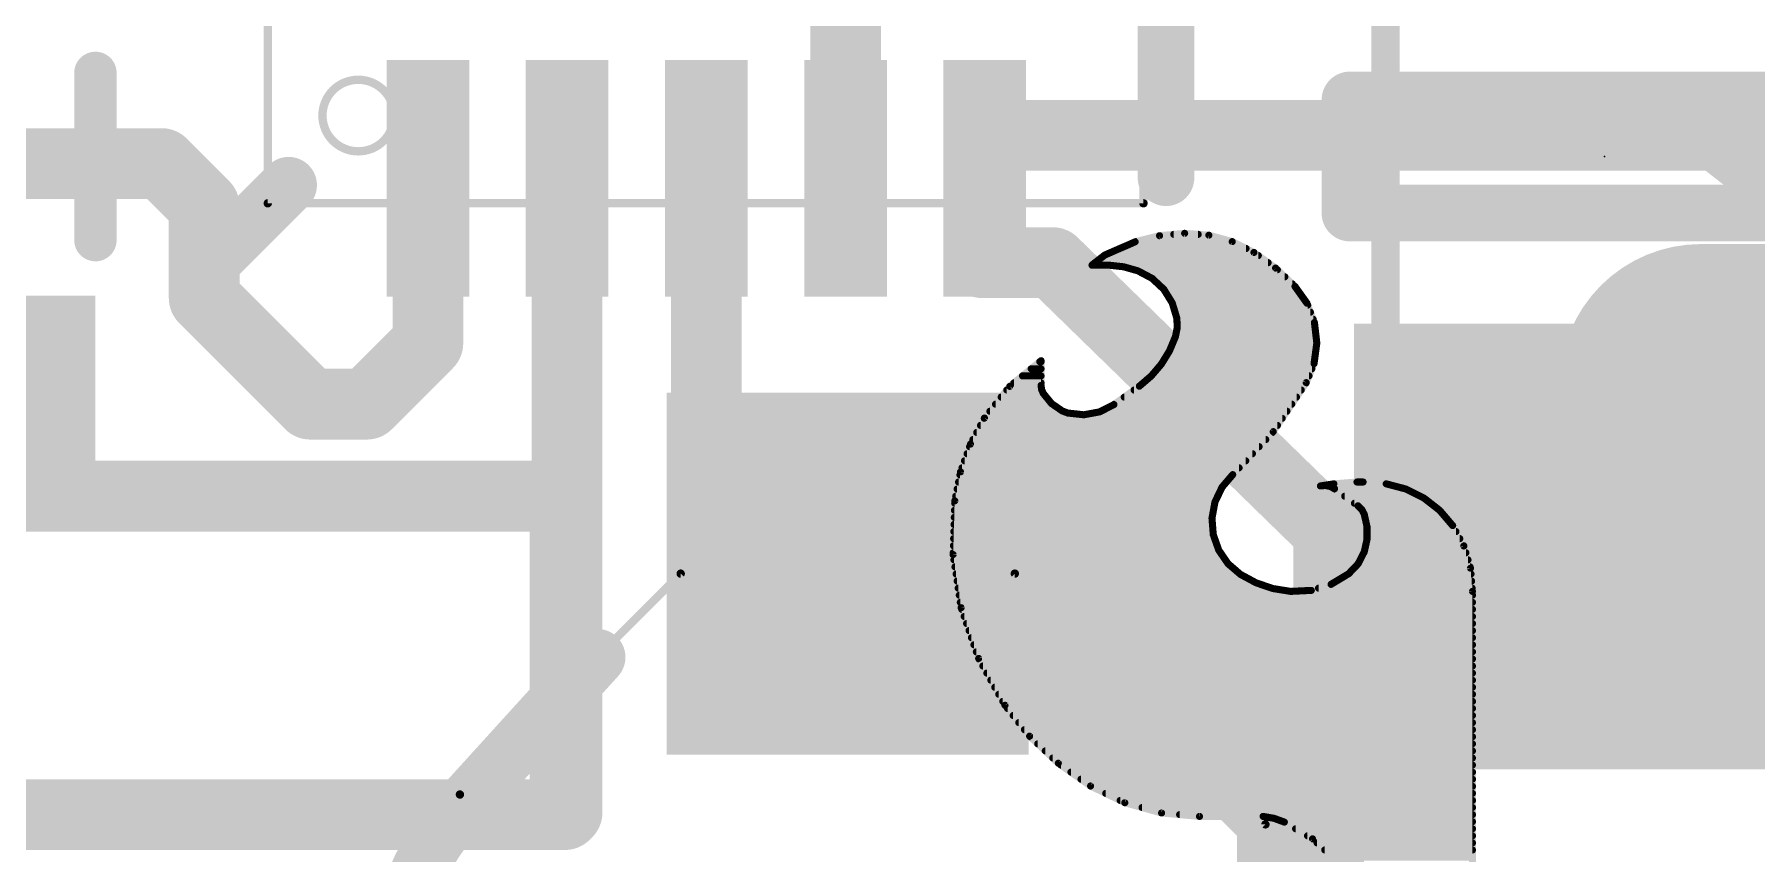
# Model space of a CAD drawing. Extents: x -0.1 to 26.8, y -8.9 to 12.8.
# Drawn here: x 6.98 to 13.17, y 3.67 to 6.61 of the extents above; entities that cross this region are included whole.
import ezdxf

# ---------------------------------------------------------------- set-up
doc = ezdxf.new("R2010")
doc.units = 0
for name, color, linetype in [('1', 12, 'CONTINUOUS'), ('21', 41, 'CONTINUOUS'), ('22', 40, 'CONTINUOUS'), ('23', 53, 'CONTINUOUS'), ('51', 53, 'CONTINUOUS')]:
    doc.layers.add(name, color=color, linetype=linetype)

# ---------------------------------------------------------------- blocks, each defined once
blk = doc.blocks.new('RECT')
blk.add_solid([(-0.5, -0.5), (0.5, -0.5), (-0.5, 0.5), (0.5, 0.5)])

msp = doc.modelspace()

# ---------------------------------------------------------------- linework, layer by layer
at = {"layer": '1'}
for points, const_width in [([(9.898, 6.0942), (9.898, 7.358)], 0.254), ([(10.5156, 6.2484), (10.3886, 6.2992)], 0.254), ([(10.3886, 6.2992), (10.3886, 5.7912)], 0.254), ([(13.0302, 6.2484), (10.5156, 6.2484)], 0.254), ([(13.716, 5.715), (13.0302, 6.2484)], 0.254), ([(7.4422, 6.1468), (5.0156, 6.1468)], 0.254), ([(7.5946, 5.9944), (7.4422, 6.1468)], 0.254), ([(8.398, 6.0942), (8.398, 5.5024)], 0.254), ([(8.898, 3.818), (8.898, 6.0942)], 0.254), ([(9.398, 5.1576), (9.398, 6.0942)], 0.254), ([(7.5946, 5.6642), (7.5946, 5.9944)], 0.254), ([(10.3886, 5.7912), (10.6426, 5.7912)], 0.254), ([(10.6426, 5.7912), (11.6332, 4.826)], 0.254), ([(16.51, 5.35), (12.97, 5.35)], 1.016), ([(7.9756, 5.2832), (7.5946, 5.6642)], 0.254), ([(8.398, 5.5024), (8.1788, 5.2832)], 0.254), ([(12.97, 5.35), (12.7, 5.08)], 0.254), ([(8.1788, 5.2832), (7.9756, 5.2832)], 0.254), ([(9.4234, 5.1576), (9.398, 5.1576)], 0.254), ([(9.906, 4.675), (9.4234, 5.1576)], 0.254), ([(0, 4.953), (8.89, 4.953)], 0.254), ([(8.89, 4.953), (8.89, 3.81)], 0.254), ([(11.6332, 4.826), (11.6332, 3.5052)], 0.254), ([(8.89, 3.81), (0, 3.81)], 0.254), ([(7.1852, 3.81), (8.89, 3.81)], 0.254), ([(8.89, 3.81), (8.898, 3.818)], 0.254)]:
    msp.add_lwpolyline(points, dxfattribs=dict(at, const_width=const_width))
for points, const_width in [([(10.4122, 6.3582, 1), (10.365, 6.2402)], 0.127), ([(10.4521, 6.2992, 1), (10.3251, 6.2992)], 0.127), ([(10.5156, 6.3119, 1), (10.5156, 6.1849)], 0.127), ([(10.492, 6.1894, 1), (10.5392, 6.3074)], 0.127), ([(13.0692, 6.2985, 1), (12.9912, 6.1983)], 0.127), ([(13.0302, 6.1849, 1), (13.0302, 6.3119)], 0.127), ([(7.4871, 6.1917, 1), (7.3973, 6.1019)], 0.127), ([(7.4422, 6.0833, 1), (7.4422, 6.2103)], 0.127), ([(8.4615, 6.0942, 1), (8.3345, 6.0942)], 0.127), ([(8.9615, 6.0942, 1), (8.8345, 6.0942)], 0.127), ([(9.4615, 6.0942, 1), (9.3345, 6.0942)], 0.127), ([(9.8345, 6.0942, 1), (9.9615, 6.0942)], 0.127), ([(7.6581, 5.9944, 1), (7.5311, 5.9944)], 0.127), ([(7.5497, 5.9495, 1), (7.6395, 6.0393)], 0.127), ([(10.3886, 5.8547, 1), (10.3886, 5.7277)], 0.127), ([(10.6869, 5.8367, 1), (10.5983, 5.7457)], 0.127), ([(10.6426, 5.7277, 1), (10.6426, 5.8547)], 0.127), ([(10.3251, 5.7912, 1), (10.4521, 5.7912)], 0.127), ([(12.97, 5.604, 1), (12.97, 5.096)], 0.508), ([(7.6395, 5.7091, 1), (7.5497, 5.6193)], 0.127), ([(7.5311, 5.6642, 1), (7.6581, 5.6642)], 0.127), ([(8.4429, 5.4575, 1), (8.3531, 5.5473)], 0.127), ([(8.3345, 5.5024, 1), (8.4615, 5.5024)], 0.127), ([(13.0149, 5.3051, 1), (12.9251, 5.3949)], 0.127), ([(7.9756, 5.3467, 1), (7.9756, 5.2197)], 0.127), ([(7.9307, 5.2383, 1), (8.0205, 5.3281)], 0.127), ([(8.1339, 5.3281, 1), (8.2237, 5.2383)], 0.127), ([(8.1788, 5.2197, 1), (8.1788, 5.3467)], 0.127), ([(9.398, 5.2211, 1), (9.398, 5.0941)], 0.127), ([(9.4683, 5.2025, 1), (9.3785, 5.1127)], 0.127), ([(9.4234, 5.0941, 1), (9.4234, 5.2211)], 0.127), ([(9.3345, 5.1576, 1), (9.4615, 5.1576)], 0.127), ([(12.6551, 5.1249, 1), (12.7449, 5.0351)], 0.127), ([(8.9535, 4.953, 1), (8.8265, 4.953)], 0.127), ([(8.89, 4.8895, 1), (8.89, 5.0165)], 0.127), ([(11.6967, 4.826, 1), (11.5697, 4.826)], 0.127), ([(11.5889, 4.7805, 1), (11.6775, 4.8715)], 0.127), ([(9.8611, 4.6301, 1), (9.9509, 4.7199)], 0.127), ([(7.1852, 3.8735, 1), (7.1852, 3.7465)], 0.127), ([(8.8451, 3.8549, 1), (8.9349, 3.7651)], 0.127), ([(8.9429, 3.7731, 1), (8.8531, 3.8629)], 0.127), ([(8.89, 3.7465, 1), (8.89, 3.8735)], 0.127), ([(8.89, 3.7465, 1), (8.89, 3.8735)], 0.127), ([(8.8265, 3.81, 1), (8.9535, 3.81)], 0.127), ([(8.8345, 3.818, 1), (8.9615, 3.818)], 0.127)]:
    msp.add_lwpolyline(points, format="xyb", dxfattribs=dict(at, const_width=const_width))
at = {"layer": '21'}
for points, const_width in [([(11.049, 6.7564), (11.049, 6.096)], 0.2032), ([(7.204, 5.8722), (7.204, 6.4722)], 0.1524), ([(11.7094, 5.969), (11.7094, 6.3754)], 0.2032), ([(11.7094, 6.3754), (13.5382, 6.3754)], 0.2032), ([(7.648, 5.8192), (7.898, 6.0692)], 0.2032), ([(13.5382, 5.969), (11.7094, 5.969)], 0.2032), ([(9.006, 4.375), (8.5321, 3.8533)], 0.2032), ([(10.806, 4.375), (11.406, 3.775)], 0.2032), ([(11.406, 3.775), (11.406, 2.575)], 0.2032)]:
    msp.add_lwpolyline(points, dxfattribs=dict(at, const_width=const_width))
for points, const_width in [([(7.2421, 6.4722, 1), (7.1659, 6.4722)], 0.0762), ([(11.7602, 6.3754, 1), (11.6586, 6.3754)], 0.1016), ([(11.7094, 6.4262, 1), (11.7094, 6.3246)], 0.1016), ([(7.9339, 6.0333, 1), (7.8621, 6.1051)], 0.1016), ([(10.9982, 6.096, 1), (11.0998, 6.096)], 0.1016), ([(11.7094, 6.0198, 1), (11.7094, 5.9182)], 0.1016), ([(11.6586, 5.969, 1), (11.7602, 5.969)], 0.1016), ([(7.1659, 5.8722, 1), (7.2421, 5.8722)], 0.0762), ([(7.6121, 5.8551, 1), (7.6839, 5.7833)], 0.1016), ([(9.0436, 4.3408, 1), (8.9684, 4.4092)], 0.1016), ([(10.8419, 4.4109, 1), (10.7701, 4.3391)], 0.1016), ([(8.5321, 3.8533, 0.391), (8.5321, 2.4967)], 0.2032), ([(8.4945, 3.8875, 1), (8.5697, 3.8191)], 0.1016), ([(8.5694, 3.8188, 1), (8.4948, 3.8878)], 0.1016), ([(11.4568, 3.775, 1), (11.3552, 3.775)], 0.1016), ([(11.3701, 3.7391, 1), (11.4419, 3.8109)], 0.1016)]:
    msp.add_lwpolyline(points, format="xyb", dxfattribs=dict(at, const_width=const_width))
at = {"layer": '22', "const_width": 0.0254}
for points in [[(10.9152, 5.8558), (10.9381, 5.866)], [(10.9381, 5.866), (11.0259, 5.888)], [(10.9437, 5.8674), (11.2843, 5.8674)], [(11.0259, 5.888), (11.1159, 5.8965)], [(11.0769, 5.8928), (11.1644, 5.8928)], [(11.1159, 5.8965), (11.2028, 5.8899)], [(11.2028, 5.8899), (11.2868, 5.8667)], [(11.2868, 5.8667), (11.3648, 5.8279)], [(10.7857, 5.7847), (10.8292, 5.8185)], [(10.8267, 5.8166), (11.3805, 5.8166)], [(10.8292, 5.8185), (10.8796, 5.8406)], [(10.8796, 5.8406), (10.9152, 5.8558)], [(10.8829, 5.842), (11.3365, 5.842)], [(11.3648, 5.8279), (11.4425, 5.7719)], [(10.8441, 5.7822), (10.7831, 5.7822)], [(10.7831, 5.7822), (10.7832, 5.7822)], [(10.7832, 5.7822), (10.7857, 5.7847)], [(10.7941, 5.7912), (11.4157, 5.7912)], [(10.897, 5.7763), (10.8441, 5.7822)], [(10.9482, 5.7618), (10.897, 5.7763)], [(10.9341, 5.7658), (11.4489, 5.7658)], [(10.999, 5.7348), (10.9482, 5.7618)], [(10.9885, 5.7404), (11.4757, 5.7404)], [(11.4425, 5.7719), (11.5121, 5.706)], [(11.041, 5.6956), (10.999, 5.7348)], [(11.0202, 5.715), (11.5026, 5.715)], [(11.0713, 5.6467), (11.041, 5.6956)], [(11.0447, 5.6896), (11.5238, 5.6896)], [(11.5121, 5.706), (11.5552, 5.6456)], [(11.0604, 5.6642), (11.542, 5.6642)], [(11.0879, 5.5917), (11.0713, 5.6467)], [(11.0737, 5.6388), (11.5579, 5.6388)], [(11.5552, 5.6456), (11.582, 5.5764)], [(11.0814, 5.6134), (11.5677, 5.6134)], [(11.0828, 5.5256), (11.0893, 5.5583)], [(11.0893, 5.5583), (11.0879, 5.5917)], [(11.0881, 5.588), (11.5775, 5.588)], [(11.0891, 5.5626), (11.5836, 5.5626)], [(11.582, 5.5764), (11.5906, 5.5027)], [(11.0613, 5.4741), (11.0828, 5.5256)], [(11.077, 5.5118), (11.5896, 5.5118)], [(11.0851, 5.5372), (11.5866, 5.5372)], [(11.5906, 5.5027), (11.5807, 5.4292)], [(10.4876, 5.3472), (10.6002, 5.4393)], [(10.5957, 5.4356), (10.6002, 5.4356)], [(10.6002, 5.4393), (10.6002, 5.3504)], [(11.032, 5.4266), (11.0613, 5.4741)], [(11.0376, 5.4356), (11.5815, 5.4356)], [(11.0532, 5.461), (11.585, 5.461)], [(11.0665, 5.4864), (11.5884, 5.4864)], [(10.5336, 5.3848), (10.6002, 5.3848)], [(10.5646, 5.4102), (10.6002, 5.4102)], [(10.9533, 5.3478), (10.9957, 5.3842)], [(10.9957, 5.3842), (11.032, 5.4266)], [(10.9962, 5.3848), (11.5626, 5.3848)], [(11.0179, 5.4102), (11.5729, 5.4102)], [(11.5807, 5.4292), (11.5527, 5.3605)], [(10.397, 5.2335), (10.4876, 5.3472)], [(10.4569, 5.3086), (10.6191, 5.3086)], [(10.4771, 5.334), (10.603, 5.334)], [(10.5025, 5.3594), (10.6002, 5.3594)], [(10.6002, 5.3504), (10.6022, 5.3359)], [(10.6022, 5.3359), (10.6079, 5.3224)], [(10.6079, 5.3224), (10.6376, 5.2857)], [(10.8619, 5.2818), (10.9533, 5.3478)], [(10.899, 5.3086), (11.5177, 5.3086)], [(10.9342, 5.334), (11.5348, 5.334)], [(10.9668, 5.3594), (11.552, 5.3594)], [(11.5527, 5.3605), (11.4341, 5.1847)], [(10.4164, 5.2578), (10.6794, 5.2578)], [(10.4366, 5.2832), (10.6412, 5.2832)], [(10.6376, 5.2857), (10.6764, 5.2589)], [(10.6764, 5.2589), (10.6968, 5.2513)], [(10.6968, 5.2513), (10.754, 5.2452)], [(10.754, 5.2452), (10.8106, 5.2556)], [(10.8106, 5.2556), (10.8619, 5.2818)], [(10.8149, 5.2578), (11.4834, 5.2578)], [(10.8638, 5.2832), (11.5006, 5.2832)], [(10.3469, 5.1401), (10.397, 5.2335)], [(10.3828, 5.207), (11.4491, 5.207)], [(10.3964, 5.2324), (11.4663, 5.2324)], [(11.4341, 5.1847), (11.2886, 5.0303)], [(10.3111, 5.0403), (10.3469, 5.1401)], [(10.3435, 5.1308), (11.3833, 5.1308)], [(10.3555, 5.1562), (11.4073, 5.1562)], [(10.3691, 5.1816), (11.4312, 5.1816)], [(10.3253, 5.08), (11.3354, 5.08)], [(10.3344, 5.1054), (11.3594, 5.1054)], [(10.2904, 4.9363), (10.3111, 5.0403)], [(10.3038, 5.0038), (11.266, 5.0038)], [(10.3089, 5.0292), (11.2877, 5.0292)], [(10.3162, 5.0546), (11.3115, 5.0546)], [(11.2886, 5.0303), (11.2503, 4.9854)], [(11.6035, 4.9897), (11.6518, 4.9973)], [(11.6518, 4.9973), (11.7458, 5.0046)], [(11.7349, 5.0038), (11.7567, 5.0038)], [(11.7458, 5.0046), (11.8398, 4.9973)], [(11.8398, 4.9973), (11.9097, 4.9789)], [(10.2844, 4.7435), (10.2904, 4.9363)], [(10.2937, 4.953), (11.2348, 4.953)], [(10.2988, 4.9784), (11.247, 4.9784)], [(11.2503, 4.9854), (11.2248, 4.9321)], [(11.6212, 4.9914), (11.6035, 4.9897)], [(11.6386, 4.9879), (11.6212, 4.9914)], [(11.6543, 4.9795), (11.6386, 4.9879)], [(11.7382, 4.9186), (11.6543, 4.9795)], [(11.6558, 4.9784), (11.9107, 4.9784)], [(11.6908, 4.953), (11.962, 4.953)], [(11.9097, 4.9789), (11.9745, 4.9468)], [(11.9745, 4.9468), (12.0315, 4.9024)], [(10.2885, 4.8768), (11.2146, 4.8768)], [(10.2893, 4.9022), (11.2193, 4.9022)], [(10.2901, 4.9276), (11.224, 4.9276)], [(11.2248, 4.9321), (11.2141, 4.874)], [(11.2141, 4.874), (11.2187, 4.8151)], [(11.7258, 4.9276), (11.9992, 4.9276)], [(11.752, 4.9052), (11.7382, 4.9186)], [(11.761, 4.8881), (11.752, 4.9052)], [(11.7536, 4.9022), (12.0317, 4.9022)], [(11.7709, 4.8436), (11.761, 4.8881)], [(11.7635, 4.8768), (12.0534, 4.8768)], [(12.0315, 4.9024), (12.0785, 4.8474)], [(10.2869, 4.826), (11.2178, 4.826)], [(10.2877, 4.8514), (11.2158, 4.8514)], [(11.2187, 4.8151), (11.2383, 4.7594)], [(11.7692, 4.8514), (12.0751, 4.8514)], [(11.7709, 4.798), (11.7709, 4.8436)], [(11.7709, 4.826), (12.0902, 4.826)], [(12.0785, 4.8474), (12.1186, 4.7742)], [(10.2846, 4.7498), (11.2449, 4.7498)], [(10.2854, 4.7752), (11.2327, 4.7752)], [(10.2862, 4.8006), (11.2238, 4.8006)], [(11.2383, 4.7594), (11.2717, 4.7107)], [(11.7388, 4.71), (11.761, 4.7535)], [(11.7591, 4.7498), (12.126, 4.7498)], [(11.761, 4.7535), (11.7709, 4.798)], [(11.7658, 4.7752), (12.1181, 4.7752)], [(11.7709, 4.8006), (12.1041, 4.8006)], [(12.1186, 4.7742), (12.1426, 4.6943)], [(10.3132, 4.5528), (10.2844, 4.7435)], [(10.2873, 4.7244), (11.2623, 4.7244)], [(10.2911, 4.699), (11.2853, 4.699)], [(11.2717, 4.7107), (11.3165, 4.6722)], [(11.7051, 4.6747), (11.7388, 4.71)], [(11.7282, 4.699), (12.1412, 4.699)], [(11.7461, 4.7244), (12.1336, 4.7244)], [(12.1426, 4.6943), (12.1496, 4.6112)], [(10.2949, 4.6736), (11.3149, 4.6736)], [(10.2988, 4.6482), (11.361, 4.6482)], [(11.3165, 4.6722), (11.3729, 4.6418)], [(11.3729, 4.6418), (11.4336, 4.6213)], [(11.5709, 4.6149), (11.6417, 4.6365)], [(11.6417, 4.6365), (11.7051, 4.6747)], [(11.6611, 4.6482), (12.1465, 4.6482)], [(11.7033, 4.6736), (12.1444, 4.6736)], [(10.3026, 4.6228), (11.4291, 4.6228)], [(10.3065, 4.5974), (12.1496, 4.5974)], [(10.3103, 4.572), (12.1496, 4.572)], [(11.4336, 4.6213), (11.4969, 4.6112)], [(11.4969, 4.6112), (11.5709, 4.6149)], [(11.5968, 4.6228), (12.1486, 4.6228)], [(12.1496, 4.6112), (12.1496, 3.0948)], [(10.376, 4.3704), (10.3132, 4.5528)], [(10.3153, 4.5466), (12.1496, 4.5466)], [(10.3241, 4.5212), (12.1496, 4.5212)], [(10.3328, 4.4958), (12.1496, 4.4958)], [(10.3416, 4.4704), (12.1496, 4.4704)], [(10.3503, 4.445), (12.1496, 4.445)], [(10.3591, 4.4196), (12.1496, 4.4196)], [(10.3678, 4.3942), (12.1496, 4.3942)], [(10.4707, 4.2023), (10.376, 4.3704)], [(10.3769, 4.3688), (12.1496, 4.3688)], [(10.3912, 4.3434), (12.1496, 4.3434)], [(10.4055, 4.318), (12.1496, 4.318)], [(10.4198, 4.2926), (12.1496, 4.2926)], [(10.4341, 4.2672), (12.1496, 4.2672)], [(10.4485, 4.2418), (12.1496, 4.2418)], [(10.4628, 4.2164), (12.1496, 4.2164)], [(10.5591, 4.0916), (10.4707, 4.2023)], [(10.4797, 4.191), (12.1496, 4.191)], [(10.5, 4.1656), (12.1496, 4.1656)], [(10.5203, 4.1402), (12.1496, 4.1402)], [(10.5406, 4.1148), (12.1496, 4.1148)], [(10.6623, 3.9944), (10.5591, 4.0916)], [(10.5615, 4.0894), (12.1496, 4.0894)], [(10.5884, 4.064), (12.1496, 4.064)], [(10.6154, 4.0386), (12.1496, 4.0386)], [(10.6423, 4.0132), (12.1496, 4.0132)], [(10.778, 3.9127), (10.6623, 3.9944)], [(10.6716, 3.9878), (12.1496, 3.9878)], [(10.7076, 3.9624), (12.1496, 3.9624)], [(10.7436, 3.937), (12.1496, 3.937)], [(10.901, 3.8527), (10.778, 3.9127)], [(10.7803, 3.9116), (12.1496, 3.9116)], [(10.8323, 3.8862), (12.1496, 3.8862)], [(10.8844, 3.8608), (12.1496, 3.8608)], [(11.0329, 3.8159), (10.901, 3.8527)], [(10.963, 3.8354), (12.1496, 3.8354)], [(11.1692, 3.8035), (11.0329, 3.8159)], [(11.0978, 3.81), (12.1496, 3.81)], [(11.3978, 3.8035), (11.1692, 3.8035)], [(11.4368, 3.7967), (11.3978, 3.8035)], [(11.474, 3.7832), (11.4368, 3.7967)], [(11.4701, 3.7846), (12.1496, 3.7846)], [(11.5752, 3.723), (11.474, 3.7832)], [(11.5144, 3.7592), (12.1496, 3.7592)], [(11.5571, 3.7338), (12.1496, 3.7338)], [(11.662, 3.6435), (11.5752, 3.723)], [(11.5912, 3.7084), (12.1496, 3.7084)], [(11.6189, 3.683), (12.1496, 3.683)], [(11.6466, 3.6576), (12.1496, 3.6576)]]:
    msp.add_lwpolyline(points, dxfattribs=at)
at = {"layer": '22', "const_width": 0.0127}
for points in [[(10.9366, 5.8722, 1), (10.9396, 5.8598)], [(10.9407, 5.8602, 1), (10.9355, 5.8718)], [(10.9437, 5.8738, 1), (10.9437, 5.861)], [(11.0252, 5.8943, 1), (11.0265, 5.8816)], [(11.0274, 5.8818, 1), (11.0243, 5.8941)], [(11.0769, 5.8992, 1), (11.0769, 5.8864)], [(11.1164, 5.9028, 1), (11.1154, 5.8902)], [(11.1165, 5.8902, 1), (11.1153, 5.9028)], [(11.1644, 5.8864, 1), (11.1644, 5.8992)], [(11.2045, 5.896, 1), (11.2011, 5.8838)], [(11.2023, 5.8835, 1), (11.2033, 5.8962)], [(11.2896, 5.8724, 1), (11.284, 5.861)], [(11.2843, 5.861, 1), (11.2843, 5.8738)], [(11.2851, 5.8606, 1), (11.2885, 5.8728)], [(10.8267, 5.823, 1), (10.8267, 5.8102)], [(10.8266, 5.8243, 1), (10.8317, 5.8127)], [(10.8331, 5.8135, 1), (10.8253, 5.8235)], [(10.8771, 5.8464, 1), (10.8821, 5.8348)], [(10.8829, 5.8484, 1), (10.8829, 5.8357)], [(10.8821, 5.8348, 1), (10.8771, 5.8464)], [(10.9126, 5.8616, 1), (10.9178, 5.85)], [(10.9177, 5.85, 1), (10.9127, 5.8616)], [(11.3365, 5.8357, 1), (11.3365, 5.8484)], [(11.3685, 5.8331, 1), (11.3611, 5.8227)], [(11.362, 5.8222, 1), (11.3676, 5.8336)], [(11.3805, 5.8102, 1), (11.3805, 5.823)], [(10.7831, 5.7886, 1), (10.7831, 5.7759)], [(10.7831, 5.7886, 1), (10.7831, 5.7759)], [(10.7787, 5.7867, 1), (10.7877, 5.7777)], [(10.7818, 5.7897, 1), (10.7896, 5.7797)], [(10.7902, 5.7802, 1), (10.7812, 5.7892)], [(10.7832, 5.7759, 1), (10.7832, 5.7886)], [(10.7941, 5.7976, 1), (10.7941, 5.7848)], [(10.8448, 5.7885, 1), (10.8434, 5.7759)], [(10.8441, 5.7759, 1), (10.8441, 5.7886)], [(10.8987, 5.7824, 1), (10.8953, 5.7702)], [(10.8963, 5.77, 1), (10.8977, 5.7826)], [(10.9341, 5.7722, 1), (10.9341, 5.7595)], [(10.9512, 5.7674, 1), (10.9452, 5.7562)], [(10.9465, 5.7557, 1), (10.9499, 5.7679)], [(10.9885, 5.7468, 1), (10.9885, 5.734)], [(11.4157, 5.7848, 1), (11.4157, 5.7976)], [(11.4469, 5.7765, 1), (11.4381, 5.7672)], [(11.4388, 5.7667, 1), (11.4462, 5.777)], [(11.4489, 5.7595, 1), (11.4489, 5.7722)], [(11.4757, 5.734, 1), (11.4757, 5.7468)], [(11.0033, 5.7395, 1), (10.9946, 5.7302)], [(10.996, 5.7292, 1), (11.0019, 5.7404)], [(11.0202, 5.7214, 1), (11.0202, 5.7086)], [(11.0463, 5.6989, 1), (11.0356, 5.6922)], [(11.0366, 5.6909, 1), (11.0453, 5.7002)], [(11.0447, 5.696, 1), (11.0447, 5.6833)], [(11.5026, 5.7086, 1), (11.5026, 5.7214)], [(11.5173, 5.7097, 1), (11.5069, 5.7023)], [(11.5077, 5.7014, 1), (11.5165, 5.7106)], [(11.5238, 5.6833, 1), (11.5238, 5.696)], [(11.0604, 5.6706, 1), (11.0604, 5.6578)], [(11.0774, 5.6486, 1), (11.0652, 5.6449)], [(11.0659, 5.6434, 1), (11.0767, 5.6501)], [(11.0737, 5.6452, 1), (11.0737, 5.6325)], [(11.542, 5.6578, 1), (11.542, 5.6706)], [(11.5612, 5.6479, 1), (11.5493, 5.6433)], [(11.5501, 5.6419, 1), (11.5604, 5.6493)], [(11.5579, 5.6325, 1), (11.5579, 5.6452)], [(11.0814, 5.6198, 1), (11.0814, 5.6071)], [(11.0942, 5.592, 1), (11.0816, 5.5914)], [(11.0881, 5.5944, 1), (11.0881, 5.5816)], [(11.0818, 5.5899, 1), (11.094, 5.5935)], [(11.0891, 5.569, 1), (11.0891, 5.5563)], [(11.0955, 5.5571, 1), (11.0831, 5.5596)], [(11.5677, 5.6071, 1), (11.5677, 5.6198)], [(11.5883, 5.5772, 1), (11.5757, 5.5757)], [(11.576, 5.5741, 1), (11.5879, 5.5787)], [(11.5775, 5.5816, 1), (11.5775, 5.5944)], [(11.5836, 5.5563, 1), (11.5836, 5.569)], [(11.077, 5.5182, 1), (11.077, 5.5054)], [(11.0766, 5.5268, 1), (11.089, 5.5244)], [(11.0887, 5.5232, 1), (11.0769, 5.528)], [(11.0851, 5.5436, 1), (11.0851, 5.5309)], [(11.083, 5.5581, 1), (11.0957, 5.5586)], [(11.5969, 5.5019, 1), (11.5843, 5.5036)], [(11.5843, 5.502, 1), (11.5969, 5.5035)], [(11.5866, 5.5309, 1), (11.5866, 5.5436)], [(11.5896, 5.5054, 1), (11.5896, 5.5182)], [(10.5957, 5.442, 1), (10.5957, 5.4292)], [(10.6066, 5.4393, 1), (10.5939, 5.4393)], [(10.6042, 5.4344, 1), (10.5962, 5.4442)], [(10.6002, 5.4292, 1), (10.6002, 5.442)], [(11.0376, 5.442, 1), (11.0376, 5.4292)], [(11.0532, 5.4674, 1), (11.0532, 5.4546)], [(11.0555, 5.4765, 1), (11.0672, 5.4716)], [(11.0667, 5.4708, 1), (11.0559, 5.4774)], [(11.0665, 5.4928, 1), (11.0665, 5.4801)], [(11.5815, 5.4292, 1), (11.5815, 5.442)], [(11.585, 5.4546, 1), (11.585, 5.4674)], [(11.5884, 5.4801, 1), (11.5884, 5.4928)], [(10.5336, 5.3912, 1), (10.5336, 5.3784)], [(10.5646, 5.4166, 1), (10.5646, 5.4039)], [(10.6002, 5.4039, 1), (10.6002, 5.4166)], [(10.6002, 5.3784, 1), (10.6002, 5.3912)], [(10.9908, 5.3883, 1), (11.0005, 5.3801)], [(10.9962, 5.3912, 1), (10.9962, 5.3784)], [(10.9998, 5.3794, 1), (10.9915, 5.389)], [(11.0179, 5.4166, 1), (11.0179, 5.4039)], [(11.0266, 5.4299, 1), (11.0374, 5.4233)], [(11.0368, 5.4225, 1), (11.0272, 5.4307)], [(11.5626, 5.3784, 1), (11.5626, 5.3912)], [(11.5729, 5.4039, 1), (11.5729, 5.4166)], [(11.5744, 5.4301, 1), (11.587, 5.4284)], [(11.5865, 5.4268, 1), (11.5748, 5.4316)], [(10.4569, 5.315, 1), (10.4569, 5.3022)], [(10.4771, 5.3404, 1), (10.4771, 5.3277)], [(10.4836, 5.3521, 1), (10.4917, 5.3423)], [(10.4926, 5.3433, 1), (10.4827, 5.3512)], [(10.5025, 5.3658, 1), (10.5025, 5.353)], [(10.6065, 5.3513, 1), (10.5939, 5.3495)], [(10.5939, 5.3504, 1), (10.6066, 5.3504)], [(10.608, 5.3384, 1), (10.5963, 5.3334)], [(10.5959, 5.335, 1), (10.6085, 5.3367)], [(10.6002, 5.353, 1), (10.6002, 5.3658)], [(10.6128, 5.3264, 1), (10.603, 5.3184)], [(10.6021, 5.3199, 1), (10.6137, 5.3249)], [(10.603, 5.3277, 1), (10.603, 5.3404)], [(10.6191, 5.3022, 1), (10.6191, 5.315)], [(10.899, 5.315, 1), (10.899, 5.3022)], [(10.9342, 5.3404, 1), (10.9342, 5.3277)], [(10.9492, 5.3526, 1), (10.9574, 5.343)], [(10.957, 5.3427, 1), (10.9496, 5.3529)], [(10.9668, 5.3658, 1), (10.9668, 5.353)], [(11.5177, 5.3022, 1), (11.5177, 5.315)], [(11.5348, 5.3277, 1), (11.5348, 5.3404)], [(11.5468, 5.3629, 1), (11.5586, 5.3581)], [(11.558, 5.3569, 1), (11.5474, 5.3641)], [(11.552, 5.353, 1), (11.552, 5.3658)], [(10.4164, 5.2642, 1), (10.4164, 5.2515)], [(10.4366, 5.2896, 1), (10.4366, 5.2768)], [(10.6412, 5.2909, 1), (10.634, 5.2805)], [(10.6326, 5.2817, 1), (10.6425, 5.2897)], [(10.6412, 5.2768, 1), (10.6412, 5.2896)], [(10.6786, 5.2649, 1), (10.6742, 5.2529)], [(10.6728, 5.2537, 1), (10.68, 5.2641)], [(10.6794, 5.2515, 1), (10.6794, 5.2642)], [(10.6975, 5.2576, 1), (10.6961, 5.245)], [(10.6946, 5.2453, 1), (10.699, 5.2573)], [(10.7529, 5.2514, 1), (10.7552, 5.2389)], [(10.7534, 5.2388, 1), (10.7547, 5.2515)], [(10.8077, 5.2613, 1), (10.8135, 5.25)], [(10.8149, 5.2642, 1), (10.8149, 5.2515)], [(10.8118, 5.2494, 1), (10.8095, 5.2619)], [(10.8582, 5.2869, 1), (10.8656, 5.2767)], [(10.8638, 5.2896, 1), (10.8638, 5.2768)], [(10.8648, 5.2761, 1), (10.859, 5.2875)], [(11.4834, 5.2515, 1), (11.4834, 5.2642)], [(11.5006, 5.2768, 1), (11.5006, 5.2896)], [(10.3828, 5.2134, 1), (10.3828, 5.2006)], [(10.3964, 5.2388, 1), (10.3964, 5.226)], [(10.392, 5.2375, 1), (10.402, 5.2295)], [(10.4026, 5.2305, 1), (10.3914, 5.2365)], [(11.4387, 5.1803, 1), (11.4295, 5.189)], [(11.4491, 5.2006, 1), (11.4491, 5.2134)], [(11.4663, 5.226, 1), (11.4663, 5.2388)], [(10.3435, 5.1372, 1), (10.3435, 5.1244)], [(10.3413, 5.1431, 1), (10.3525, 5.1371)], [(10.3528, 5.1379, 1), (10.3409, 5.1422)], [(10.3555, 5.1626, 1), (10.3555, 5.1498)], [(10.3691, 5.188, 1), (10.3691, 5.1753)], [(11.3833, 5.1244, 1), (11.3833, 5.1372)], [(11.4073, 5.1498, 1), (11.4073, 5.1626)], [(11.4288, 5.1882, 1), (11.4393, 5.1811)], [(11.4312, 5.1753, 1), (11.4312, 5.188)], [(10.3253, 5.0864, 1), (10.3253, 5.0736)], [(10.3344, 5.1118, 1), (10.3344, 5.0991)], [(11.3354, 5.0736, 1), (11.3354, 5.0864)], [(11.3594, 5.0991, 1), (11.3594, 5.1118)], [(10.3038, 5.0102, 1), (10.3038, 4.9974)], [(10.3089, 5.0356, 1), (10.3089, 5.0229)], [(10.3051, 5.0424, 1), (10.317, 5.0381)], [(10.3173, 5.039, 1), (10.3048, 5.0415)], [(10.3162, 5.061, 1), (10.3162, 5.0483)], [(11.266, 4.9974, 1), (11.266, 5.0102)], [(11.284, 5.0347, 1), (11.2932, 5.0259)], [(11.2934, 5.0262, 1), (11.2838, 5.0344)], [(11.2877, 5.0229, 1), (11.2877, 5.0356)], [(11.3115, 5.0483, 1), (11.3115, 5.061)], [(11.6513, 5.0036, 1), (11.6523, 4.991)], [(11.6528, 4.991, 1), (11.6508, 5.0036)], [(11.7349, 5.0102, 1), (11.7349, 4.9974)], [(11.7463, 5.011, 1), (11.7453, 4.9983)], [(11.7463, 4.9983, 1), (11.7453, 5.011)], [(11.7567, 4.9974, 1), (11.7567, 5.0102)], [(11.8414, 5.0034, 1), (11.8382, 4.9912)], [(11.8393, 4.991, 1), (11.8403, 5.0036)], [(10.2967, 4.9361, 1), (10.2841, 4.9365)], [(10.2937, 4.9594, 1), (10.2937, 4.9466)], [(10.2988, 4.9848, 1), (10.2988, 4.9721)], [(11.2348, 4.9466, 1), (11.2348, 4.9594)], [(11.2454, 4.9895, 1), (11.2551, 4.9812)], [(11.256, 4.9826, 1), (11.2445, 4.9881)], [(11.247, 4.9721, 1), (11.247, 4.9848)], [(11.6025, 4.996, 1), (11.6045, 4.9834)], [(11.6029, 4.996, 1), (11.6041, 4.9834)], [(11.6225, 4.9976, 1), (11.6199, 4.9852)], [(11.6218, 4.9851, 1), (11.6206, 4.9977)], [(11.6416, 4.9935, 1), (11.6356, 4.9823)], [(11.6374, 4.9817, 1), (11.6399, 4.9941)], [(11.658, 4.9846, 1), (11.6506, 4.9744)], [(11.6558, 4.9848, 1), (11.6558, 4.9721)], [(11.6513, 4.9739, 1), (11.6573, 4.9851)], [(11.6908, 4.9594, 1), (11.6908, 4.9466)], [(11.9125, 4.9846, 1), (11.9069, 4.9732)], [(11.9081, 4.9727, 1), (11.9113, 4.985)], [(11.9107, 4.9721, 1), (11.9107, 4.9848)], [(11.962, 4.9466, 1), (11.962, 4.9594)], [(11.9784, 4.9518, 1), (11.9706, 4.9418)], [(11.9717, 4.9411, 1), (11.9773, 4.9525)], [(10.2885, 4.8832, 1), (10.2885, 4.8704)], [(10.2893, 4.9086, 1), (10.2893, 4.8959)], [(10.2901, 4.934, 1), (10.2901, 4.9212)], [(10.2842, 4.9375, 1), (10.2966, 4.9351)], [(11.2204, 4.8745, 1), (11.2077, 4.8735)], [(11.2146, 4.8704, 1), (11.2146, 4.8832)], [(11.2191, 4.9348, 1), (11.2306, 4.9293)], [(11.2311, 4.9309, 1), (11.2186, 4.9332)], [(11.2193, 4.8959, 1), (11.2193, 4.9086)], [(11.224, 4.9212, 1), (11.224, 4.934)], [(11.7258, 4.934, 1), (11.7258, 4.9212)], [(11.7426, 4.9231, 1), (11.7338, 4.9141)], [(11.7345, 4.9135, 1), (11.7419, 4.9237)], [(11.7576, 4.9081, 1), (11.7464, 4.9022)], [(11.7536, 4.9086, 1), (11.7536, 4.8959)], [(11.7476, 4.9006, 1), (11.7564, 4.9097)], [(11.7672, 4.8895, 1), (11.7548, 4.8867)], [(11.7554, 4.8851, 1), (11.7666, 4.8911)], [(11.7635, 4.8832, 1), (11.7635, 4.8704)], [(11.9992, 4.9212, 1), (11.9992, 4.934)], [(12.0364, 4.9065, 1), (12.0267, 4.8983)], [(12.0276, 4.8974, 1), (12.0354, 4.9074)], [(12.0317, 4.8959, 1), (12.0317, 4.9086)], [(12.0534, 4.8704, 1), (12.0534, 4.8832)], [(10.2869, 4.8324, 1), (10.2869, 4.8197)], [(10.2877, 4.8578, 1), (10.2877, 4.845)], [(11.2078, 4.8751, 1), (11.2203, 4.8728)], [(11.2246, 4.8172, 1), (11.2127, 4.813)], [(11.2158, 4.845, 1), (11.2158, 4.8578)], [(11.2178, 4.8197, 1), (11.2178, 4.8324)], [(11.7692, 4.8578, 1), (11.7692, 4.845)], [(11.7773, 4.8436, 1), (11.7646, 4.8436)], [(11.7709, 4.8324, 1), (11.7709, 4.8197)], [(11.7647, 4.8422, 1), (11.7771, 4.845)], [(12.0841, 4.8505, 1), (12.0729, 4.8443)], [(12.0737, 4.8433, 1), (12.0833, 4.8515)], [(12.0751, 4.845, 1), (12.0751, 4.8578)], [(12.0902, 4.8197, 1), (12.0902, 4.8324)], [(10.2846, 4.7562, 1), (10.2846, 4.7435)], [(10.2854, 4.7816, 1), (10.2854, 4.7688)], [(10.2862, 4.807, 1), (10.2862, 4.7942)], [(11.2123, 4.8146, 1), (11.225, 4.8156)], [(11.2238, 4.7942, 1), (11.2238, 4.807)], [(11.2435, 4.763, 1), (11.2331, 4.7558)], [(11.2323, 4.7573, 1), (11.2443, 4.7615)], [(11.2327, 4.7688, 1), (11.2327, 4.7816)], [(11.2449, 4.7435, 1), (11.2449, 4.7562)], [(11.7591, 4.7562, 1), (11.7591, 4.7435)], [(11.7667, 4.7506, 1), (11.7553, 4.7564)], [(11.7658, 4.7816, 1), (11.7658, 4.7688)], [(11.7709, 4.807, 1), (11.7709, 4.7942)], [(11.7646, 4.798, 1), (11.7773, 4.798)], [(11.7771, 4.7966, 1), (11.7647, 4.7994)], [(12.1041, 4.7942, 1), (12.1041, 4.807)], [(12.1247, 4.7761, 1), (12.1125, 4.7724)], [(12.113, 4.7712, 1), (12.1242, 4.7773)], [(12.1181, 4.7688, 1), (12.1181, 4.7816)], [(12.126, 4.7435, 1), (12.126, 4.7562)], [(10.278, 4.7437, 1), (10.2907, 4.7433)], [(10.2906, 4.7444, 1), (10.2781, 4.7425)], [(10.2873, 4.7308, 1), (10.2873, 4.718)], [(10.2911, 4.7054, 1), (10.2911, 4.6926)], [(11.2623, 4.718, 1), (11.2623, 4.7308)], [(11.2758, 4.7155, 1), (11.2675, 4.7058)], [(11.2664, 4.7071, 1), (11.2769, 4.7142)], [(11.2853, 4.6926, 1), (11.2853, 4.7054)], [(11.7282, 4.7054, 1), (11.7282, 4.6926)], [(11.7331, 4.7129, 1), (11.7444, 4.7072)], [(11.7434, 4.7057, 1), (11.7342, 4.7144)], [(11.7461, 4.7308, 1), (11.7461, 4.718)], [(11.7548, 4.7549, 1), (11.7672, 4.7521)], [(12.1336, 4.718, 1), (12.1336, 4.7308)], [(12.149, 4.6949, 1), (12.1363, 4.6938)], [(12.1366, 4.6925, 1), (12.1487, 4.6962)], [(12.1412, 4.6926, 1), (12.1412, 4.7054)], [(10.2949, 4.68, 1), (10.2949, 4.6673)], [(10.2988, 4.6546, 1), (10.2988, 4.6418)], [(11.3195, 4.6778, 1), (11.3135, 4.6666)], [(11.3124, 4.6674, 1), (11.3206, 4.677)], [(11.3149, 4.6673, 1), (11.3149, 4.68)], [(11.361, 4.6418, 1), (11.361, 4.6546)], [(11.3749, 4.6478, 1), (11.3709, 4.6358)], [(11.3699, 4.6362, 1), (11.3759, 4.6474)], [(11.6384, 4.6419, 1), (11.645, 4.631)], [(11.6435, 4.6304, 1), (11.6398, 4.6426)], [(11.6611, 4.6546, 1), (11.6611, 4.6418)], [(11.7033, 4.68, 1), (11.7033, 4.6673)], [(11.7005, 4.6791, 1), (11.7097, 4.6703)], [(11.7084, 4.6693, 1), (11.7018, 4.6801)], [(12.1444, 4.6673, 1), (12.1444, 4.68)], [(12.1465, 4.6418, 1), (12.1465, 4.6546)], [(10.3026, 4.6292, 1), (10.3026, 4.6164)], [(10.3065, 4.6038, 1), (10.3065, 4.5911)], [(10.3103, 4.5784, 1), (10.3103, 4.5656)], [(11.4346, 4.6275, 1), (11.4326, 4.615)], [(11.4291, 4.6164, 1), (11.4291, 4.6292)], [(11.4316, 4.6153, 1), (11.4356, 4.6273)], [(11.4966, 4.6175, 1), (11.4972, 4.6049)], [(11.4959, 4.6049, 1), (11.4979, 4.6175)], [(11.569, 4.6209, 1), (11.5727, 4.6088)], [(11.5712, 4.6085, 1), (11.5705, 4.6212)], [(11.5968, 4.6292, 1), (11.5968, 4.6164)], [(12.156, 4.6112, 1), (12.1433, 4.6112)], [(12.1433, 4.6107, 1), (12.1559, 4.6117)], [(12.1486, 4.6164, 1), (12.1486, 4.6292)], [(12.1496, 4.5911, 1), (12.1496, 4.6038)], [(12.1496, 4.5656, 1), (12.1496, 4.5784)], [(10.3192, 4.5548, 1), (10.3072, 4.5507)], [(10.3069, 4.5518, 1), (10.3195, 4.5537)], [(10.3153, 4.553, 1), (10.3153, 4.5403)], [(10.3241, 4.5276, 1), (10.3241, 4.5149)], [(12.1496, 4.5403, 1), (12.1496, 4.553)], [(12.1496, 4.5149, 1), (12.1496, 4.5276)], [(10.3328, 4.5022, 1), (10.3328, 4.4894)], [(10.3416, 4.4768, 1), (10.3416, 4.4641)], [(10.3503, 4.4514, 1), (10.3503, 4.4386)], [(12.1496, 4.4894, 1), (12.1496, 4.5022)], [(12.1496, 4.4641, 1), (12.1496, 4.4768)], [(12.1496, 4.4386, 1), (12.1496, 4.4514)], [(10.3591, 4.426, 1), (10.3591, 4.4132)], [(10.3678, 4.4006, 1), (10.3678, 4.3879)], [(12.1496, 4.4132, 1), (12.1496, 4.426)], [(12.1496, 4.3879, 1), (12.1496, 4.4006)], [(10.3816, 4.3735, 1), (10.3705, 4.3673)], [(10.37, 4.3683, 1), (10.382, 4.3724)], [(10.3769, 4.3752, 1), (10.3769, 4.3624)], [(10.3912, 4.3498, 1), (10.3912, 4.337)], [(10.4055, 4.3244, 1), (10.4055, 4.3117)], [(12.1496, 4.3624, 1), (12.1496, 4.3752)], [(12.1496, 4.337, 1), (12.1496, 4.3498)], [(12.1496, 4.3117, 1), (12.1496, 4.3244)], [(10.4198, 4.299, 1), (10.4198, 4.2862)], [(10.4341, 4.2736, 1), (10.4341, 4.2608)], [(12.1496, 4.2862, 1), (12.1496, 4.299)], [(12.1496, 4.2608, 1), (12.1496, 4.2736)], [(10.4485, 4.2482, 1), (10.4485, 4.2355)], [(10.4628, 4.2228, 1), (10.4628, 4.21)], [(10.4757, 4.2063, 1), (10.4657, 4.1983)], [(10.4652, 4.1992, 1), (10.4762, 4.2054)], [(12.1496, 4.2355, 1), (12.1496, 4.2482)], [(12.1496, 4.21, 1), (12.1496, 4.2228)], [(10.4797, 4.1974, 1), (10.4797, 4.1846)], [(10.5, 4.172, 1), (10.5, 4.1593)], [(10.5203, 4.1466, 1), (10.5203, 4.1338)], [(12.1496, 4.1846, 1), (12.1496, 4.1974)], [(12.1496, 4.1593, 1), (12.1496, 4.172)], [(12.1496, 4.1338, 1), (12.1496, 4.1466)], [(10.5406, 4.1212, 1), (10.5406, 4.1084)], [(10.5635, 4.0962, 1), (10.5548, 4.087)], [(10.5542, 4.0876, 1), (10.5641, 4.0956)], [(10.5615, 4.0958, 1), (10.5615, 4.0831)], [(12.1496, 4.1084, 1), (12.1496, 4.1212)], [(12.1496, 4.0831, 1), (12.1496, 4.0958)], [(10.5884, 4.0704, 1), (10.5884, 4.0576)], [(10.6154, 4.045, 1), (10.6154, 4.0323)], [(10.6423, 4.0196, 1), (10.6423, 4.0069)], [(12.1496, 4.0576, 1), (12.1496, 4.0704)], [(12.1496, 4.0323, 1), (12.1496, 4.045)], [(12.1496, 4.0069, 1), (12.1496, 4.0196)], [(10.6659, 3.9996, 1), (10.6586, 3.9892)], [(10.6579, 3.9898, 1), (10.6666, 3.9991)], [(10.6716, 3.9941, 1), (10.6716, 3.9815)], [(10.7076, 3.9688, 1), (10.7076, 3.9561)], [(12.1496, 3.9815, 1), (12.1496, 3.9941)], [(12.1496, 3.9561, 1), (12.1496, 3.9688)], [(10.7436, 3.9434, 1), (10.7436, 3.9307)], [(10.7808, 3.9184, 1), (10.7752, 3.907)], [(10.7803, 3.9179, 1), (10.7803, 3.9053)], [(10.7743, 3.9075, 1), (10.7817, 3.9179)], [(10.8323, 3.8925, 1), (10.8323, 3.8799)], [(12.1496, 3.9307, 1), (12.1496, 3.9434)], [(12.1496, 3.9053, 1), (12.1496, 3.9179)], [(12.1496, 3.8799, 1), (12.1496, 3.8925)], [(10.8844, 3.8672, 1), (10.8844, 3.8545)], [(10.9027, 3.8588, 1), (10.8993, 3.8466)], [(10.8983, 3.847, 1), (10.9038, 3.8584)], [(10.963, 3.8418, 1), (10.963, 3.8291)], [(12.1496, 3.8545, 1), (12.1496, 3.8672)], [(12.1496, 3.8291, 1), (12.1496, 3.8418)], [(11.0335, 3.8222, 1), (11.0323, 3.8096)], [(11.0312, 3.8098, 1), (11.0346, 3.822)], [(11.0978, 3.8163, 1), (11.0978, 3.8037)], [(11.1692, 3.8098, 1), (11.1692, 3.7972)], [(11.1686, 3.7972, 1), (11.1698, 3.8098)], [(11.3989, 3.8098, 1), (11.3967, 3.7972)], [(11.3978, 3.7972, 1), (11.3978, 3.8098)], [(11.4389, 3.8026, 1), (11.4346, 3.7907)], [(11.4357, 3.7904, 1), (11.4379, 3.8029)], [(11.4701, 3.791, 1), (11.4701, 3.7783)], [(11.4772, 3.7887, 1), (11.4708, 3.7777)], [(11.4718, 3.7772, 1), (11.4762, 3.7892)], [(12.1496, 3.8037, 1), (12.1496, 3.8163)], [(12.1496, 3.7783, 1), (12.1496, 3.791)], [(11.5144, 3.7656, 1), (11.5144, 3.7529)], [(11.5571, 3.7401, 1), (11.5571, 3.7275)], [(11.5795, 3.7277, 1), (11.5709, 3.7183)], [(11.5719, 3.7176, 1), (11.5784, 3.7285)], [(11.5912, 3.7147, 1), (11.5912, 3.7021)], [(12.1496, 3.7529, 1), (12.1496, 3.7656)], [(12.1496, 3.7275, 1), (12.1496, 3.7401)], [(12.1496, 3.7021, 1), (12.1496, 3.7147)], [(11.6189, 3.6894, 1), (11.6189, 3.6767)], [(12.1496, 3.6767, 1), (12.1496, 3.6894)]]:
    msp.add_lwpolyline(points, format="xyb", dxfattribs=at)
at = {"layer": '23'}
msp.add_point((12.6238, 6.1722), dxfattribs=at)
at = {"layer": '51'}
for points, const_width in [([(7.823, 6.0042), (7.823, 9.1542)], 0.03), ([(10.968, 9.1542), (10.968, 6.0042)], 0.03), ([(11.8368, 5.2072), (11.8368, 7.1372)], 0.1016), ([(10.968, 6.0042), (7.823, 6.0042)], 0.03), ([(9.306, 4.675), (8.5131, 3.8821)], 0.03), ([(10.506, 4.675), (9.306, 4.675)], 0.03), ([(11.406, 3.775), (10.506, 4.675)], 0.03), ([(11.406, 2.575), (11.406, 3.775)], 0.03)]:
    msp.add_lwpolyline(points, dxfattribs=dict(at, const_width=const_width))
for points, const_width in [([(8.148, 6.1907, 1), (8.148, 6.4477, 1), (8.148, 6.1907)], 0.03), ([(7.823, 6.0117, 1), (7.823, 5.9967)], 0.015), ([(7.8155, 6.0042, 1), (7.8305, 6.0042)], 0.015), ([(10.9605, 6.0042, 1), (10.9755, 6.0042)], 0.015), ([(10.968, 5.9967, 1), (10.968, 6.0117)], 0.015), ([(11.8114, 5.2072, 1), (11.8622, 5.2072)], 0.0508), ([(9.306, 4.6825, 1), (9.306, 4.6675)], 0.015), ([(9.3113, 4.6697, 1), (9.3007, 4.6803)], 0.015), ([(10.5113, 4.6803, 1), (10.5007, 4.6697)], 0.015), ([(10.506, 4.6675, 1), (10.506, 4.6825)], 0.015), ([(8.5131, 3.8821, 0.4142), (8.5131, 2.4679)], 0.03), ([(8.5184, 3.8768, 1), (8.5078, 3.8874)], 0.015), ([(8.5078, 3.8874, 1), (8.5184, 3.8768)], 0.015), ([(11.4135, 3.775, 1), (11.3985, 3.775)], 0.015), ([(11.4007, 3.7697, 1), (11.4113, 3.7803)], 0.015)]:
    msp.add_lwpolyline(points, format="xyb", dxfattribs=dict(at, const_width=const_width))

# ---------------------------------------------------------------- block references
at = {"layer": '1', "rotation": 90}
for p, xscale, yscale in [((8.398, 6.0942), 0.85, 0.2968), ((8.898, 6.0942), 0.85, 0.2968), ((9.398, 6.0942), 0.85, 0.2968), ((9.898, 6.0942), 0.85, 0.2968), ((10.398, 6.0942), 0.85, 0.2968), ((6.604, 5.2722), 0.8, 1.2), ((12.6238, 4.7722), 1.6, 1.8)]:
    msp.add_blockref('RECT', p, dxfattribs=dict(at, xscale=xscale, yscale=yscale))
at = {"layer": '1', "xscale": 1.3, "yscale": 1.3}
msp.add_blockref('RECT', (9.906, 4.675), dxfattribs=at)
at = {"layer": '51', "xscale": 0.7501, "yscale": 1.7, "rotation": 90}
msp.add_blockref('RECT', (12.6247, 4.8455), dxfattribs=at)

doc.saveas('drawing.dxf')
